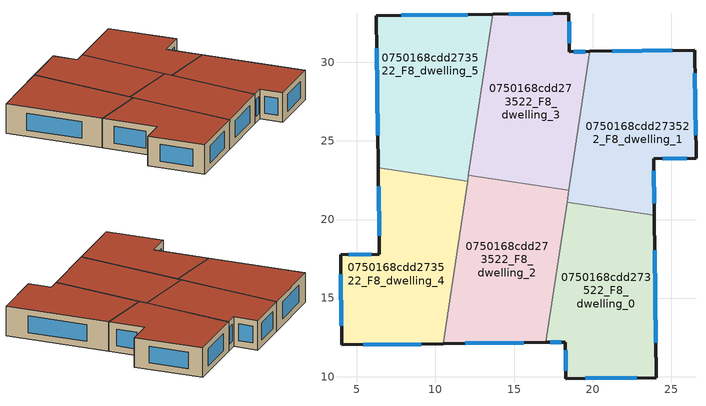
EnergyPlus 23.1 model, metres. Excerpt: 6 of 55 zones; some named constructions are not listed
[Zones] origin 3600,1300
0750168cdd273522_F8_dwelling_0
 floor to 0750168cdd273522_F7_dwelling_0 (EU_floor_Construction): 23.92,20.27 24.05,9.94 18.3,9.87 18.27,12.19 17.03,12.17 18.37,21.1 z24
 wall outside (EU_wall_Construction): 17.03,12.17 18.27,12.19 18.3,9.87 24.05,9.94 23.92,20.27 z24:27
 wall to 0750168cdd273522_F8_dwelling_1 (EU_wall_Construction): 23.92,20.27 18.37,21.1 z24:27
 wall to 0750168cdd273522_F8_dwelling_2 (EU_wall_Construction): 18.37,21.1 17.03,12.17 z24:27
 window (EU_Window_Construction): 17.3,12.18 18.01,12.19 / 24.03,12.15 23.95,18.06 / 19.54,9.89 22.82,9.93 / 18.28,11.69 18.3,10.37 z24.64:26.36
 roof outside (EU_roof_Construction): 24.05,9.94 23.92,20.27 18.37,21.1 17.03,12.17 18.27,12.19 18.3,9.87 z27
0750168cdd273522_F8_dwelling_1
 floor to 0750168cdd273522_F7_dwelling_1 (EU_floor_Construction): 26.49,30.78 26.58,23.91 23.88,23.86 23.92,20.27 18.37,21.1 19.81,30.7 z24
 wall outside (EU_wall_Construction): 23.92,20.27 23.88,23.86 26.58,23.91 26.49,30.78 19.81,30.7 z24:27
 wall to 0750168cdd273522_F8_dwelling_3 (EU_wall_Construction): 19.81,30.7 18.49,21.86 z24:27
 wall to 0750168cdd273522_F8_dwelling_2 (EU_wall_Construction): 18.49,21.86 18.37,21.1 z24:27
 window (EU_Window_Construction): 25.06,30.76 21.24,30.71 / 26.56,25.38 26.51,29.3 / 24.46,23.87 26,23.9 / 23.92,21.04 23.89,23.09 z24.64:26.36
 roof outside (EU_roof_Construction): 23.92,20.27 23.88,23.86 26.58,23.91 26.49,30.78 19.81,30.7 18.37,21.1 z27
0750168cdd273522_F8_dwelling_2
 floor to 0750168cdd273522_F7_dwelling_2 (EU_floor_Construction): 18.49,21.86 17.03,12.17 10.49,12.09 12.1,22.82 z24
 wall outside (EU_wall_Construction): 10.49,12.09 17.03,12.17 z24:27
 wall to 0750168cdd273522_F8_dwelling_3 (EU_wall_Construction): 18.49,21.86 12.1,22.82 z24:27
 wall to 0750168cdd273522_F8_dwelling_4 (EU_wall_Construction): 12.04,22.43 10.49,12.09 z24:27
 wall to 0750168cdd273522_F8_dwelling_5 (EU_wall_Construction): 12.1,22.82 12.04,22.43 z24:27
 window (EU_Window_Construction): 11.89,12.11 15.63,12.16 z24.64:26.36
 roof outside (EU_roof_Construction): 17.03,12.17 18.49,21.86 12.1,22.82 10.49,12.09 z27
0750168cdd273522_F8_dwelling_3
 floor to 0750168cdd273522_F7_dwelling_3 (EU_floor_Construction): 18.49,33.12 18.52,30.68 19.81,30.7 18.49,21.86 12.1,22.82 13.64,33.06 z24
 wall outside (EU_wall_Construction): 19.81,30.7 18.52,30.68 18.49,33.12 13.64,33.06 z24:27
 wall to 0750168cdd273522_F8_dwelling_5 (EU_wall_Construction): 13.64,33.06 12.1,22.82 z24:27
 window (EU_Window_Construction): 17.45,33.11 14.68,33.08 / 18.52,31.2 18.5,32.6 / 19.54,30.69 18.8,30.68 z24.64:26.36
 roof outside (EU_roof_Construction): 18.49,21.86 19.81,30.7 18.52,30.68 18.49,33.12 13.64,33.06 12.1,22.82 z27
0750168cdd273522_F8_dwelling_4
 floor to 0750168cdd273522_F7_dwelling_4 (EU_floor_Construction): 12.04,22.43 10.49,12.09 4.02,12.01 3.95,17.75 6.43,17.79 6.36,23.29 z24
 wall outside (EU_wall_Construction): 6.36,23.29 6.43,17.79 3.95,17.75 4.02,12.01 10.49,12.09 z24:27
 wall to 0750168cdd273522_F8_dwelling_5 (EU_wall_Construction): 12.04,22.43 6.36,23.29 z24:27
 window (EU_Window_Construction): 5.41,12.03 9.1,12.08 / 3.97,16.52 4.01,13.24 / 5.9,17.78 4.48,17.76 / 6.38,22.11 6.42,18.96 z24.64:26.36
 roof outside (EU_roof_Construction): 10.49,12.09 12.04,22.43 6.36,23.29 6.43,17.79 3.95,17.75 4.02,12.01 z27
0750168cdd273522_F8_dwelling_5
 floor to 0750168cdd273522_F7_dwelling_5 (EU_floor_Construction): 13.64,33.06 12.04,22.43 6.36,23.29 6.24,32.97 z24
 wall outside (EU_wall_Construction): 13.64,33.06 6.24,32.97 6.36,23.29 z24:27
 window (EU_Window_Construction): 6.27,30.9 6.34,25.36 / 12.05,33.04 7.82,32.99 z24.64:26.36
 roof outside (EU_roof_Construction): 12.04,22.43 13.64,33.06 6.24,32.97 6.36,23.29 z27
[SCHEDULE:FILE] Column Number=1; Rows to Skip at Top=0; Number of Hours of Data=8760; Column Separator=Comma; Interpolate to Timestep=No; Minutes per Item=60; Adjust Schedule for Daylight Savings=Yes
Name | File
EU_Step8_GainSchedule_0750168cdd273522_F1_dwelling_1_f000 | ../../schedules/0750168cdd273522/0750168cdd273522_F1_dwelling_1_f000_gain.csv
EU_Step8_GainSchedule_0750168cdd273522_F1_dwelling_2_f000 | ../../schedules/0750168cdd273522/0750168cdd273522_F1_dwelling_2_f000_gain.csv
EU_Step8_GainSchedule_0750168cdd273522_F1_dwelling_3_f000 | ../../schedules/0750168cdd273522/0750168cdd273522_F1_dwelling_3_f000_gain.csv
EU_Step8_GainSchedule_0750168cdd273522_F1_dwelling_4_f000 | ../../schedules/0750168cdd273522/0750168cdd273522_F1_dwelling_4_f000_gain.csv
EU_Step8_GainSchedule_0750168cdd273522_F1_dwelling_5_f000 | ../../schedules/0750168cdd273522/0750168cdd273522_F1_dwelling_5_f000_gain.csv
EU_Step8_GainSchedule_0750168cdd273522_F2_dwelling_0_f000 | ../../schedules/0750168cdd273522/0750168cdd273522_F2_dwelling_0_f000_gain.csv
EU_Step8_GainSchedule_0750168cdd273522_F2_dwelling_1_f000 | ../../schedules/0750168cdd273522/0750168cdd273522_F2_dwelling_1_f000_gain.csv
EU_Step8_GainSchedule_0750168cdd273522_F2_dwelling_2_f000 | ../../schedules/0750168cdd273522/0750168cdd273522_F2_dwelling_2_f000_gain.csv
EU_Step8_GainSchedule_0750168cdd273522_F2_dwelling_3_f000 | ../../schedules/0750168cdd273522/0750168cdd273522_F2_dwelling_3_f000_gain.csv
EU_Step8_GainSchedule_0750168cdd273522_F2_dwelling_4_f000 | ../../schedules/0750168cdd273522/0750168cdd273522_F2_dwelling_4_f000_gain.csv
EU_Step8_GainSchedule_0750168cdd273522_F2_dwelling_5_f000 | ../../schedules/0750168cdd273522/0750168cdd273522_F2_dwelling_5_f000_gain.csv
EU_Step8_GainSchedule_0750168cdd273522_F3_dwelling_0_f000 | ../../schedules/0750168cdd273522/0750168cdd273522_F3_dwelling_0_f000_gain.csv
EU_Step8_GainSchedule_0750168cdd273522_F3_dwelling_1_f000 | ../../schedules/0750168cdd273522/0750168cdd273522_F3_dwelling_1_f000_gain.csv
EU_Step8_GainSchedule_0750168cdd273522_F3_dwelling_2_f000 | ../../schedules/0750168cdd273522/0750168cdd273522_F3_dwelling_2_f000_gain.csv
EU_Step8_GainSchedule_0750168cdd273522_F3_dwelling_3_f000 | ../../schedules/0750168cdd273522/0750168cdd273522_F3_dwelling_3_f000_gain.csv
EU_Step8_GainSchedule_0750168cdd273522_F3_dwelling_4_f000 | ../../schedules/0750168cdd273522/0750168cdd273522_F3_dwelling_4_f000_gain.csv
EU_Step8_GainSchedule_0750168cdd273522_F3_dwelling_5_f000 | ../../schedules/0750168cdd273522/0750168cdd273522_F3_dwelling_5_f000_gain.csv
EU_Step8_GainSchedule_0750168cdd273522_F4_dwelling_0_f000 | ../../schedules/0750168cdd273522/0750168cdd273522_F4_dwelling_0_f000_gain.csv
EU_Step8_GainSchedule_0750168cdd273522_F4_dwelling_1_f000 | ../../schedules/0750168cdd273522/0750168cdd273522_F4_dwelling_1_f000_gain.csv
EU_Step8_GainSchedule_0750168cdd273522_F4_dwelling_2_f000 | ../../schedules/0750168cdd273522/0750168cdd273522_F4_dwelling_2_f000_gain.csv
EU_Step8_GainSchedule_0750168cdd273522_F4_dwelling_3_f000 | ../../schedules/0750168cdd273522/0750168cdd273522_F4_dwelling_3_f000_gain.csv
EU_Step8_GainSchedule_0750168cdd273522_F4_dwelling_4_f000 | ../../schedules/0750168cdd273522/0750168cdd273522_F4_dwelling_4_f000_gain.csv
EU_Step8_GainSchedule_0750168cdd273522_F4_dwelling_5_f000 | ../../schedules/0750168cdd273522/0750168cdd273522_F4_dwelling_5_f000_gain.csv
EU_Step8_GainSchedule_0750168cdd273522_F5_dwelling_0_f000 | ../../schedules/0750168cdd273522/0750168cdd273522_F5_dwelling_0_f000_gain.csv
EU_Step8_GainSchedule_0750168cdd273522_F5_dwelling_1_f000 | ../../schedules/0750168cdd273522/0750168cdd273522_F5_dwelling_1_f000_gain.csv
EU_Step8_GainSchedule_0750168cdd273522_F5_dwelling_2_f000 | ../../schedules/0750168cdd273522/0750168cdd273522_F5_dwelling_2_f000_gain.csv
EU_Step8_GainSchedule_0750168cdd273522_F5_dwelling_3_f000 | ../../schedules/0750168cdd273522/0750168cdd273522_F5_dwelling_3_f000_gain.csv
EU_Step8_GainSchedule_0750168cdd273522_F5_dwelling_4_f000 | ../../schedules/0750168cdd273522/0750168cdd273522_F5_dwelling_4_f000_gain.csv
EU_Step8_GainSchedule_0750168cdd273522_F5_dwelling_5_f000 | ../../schedules/0750168cdd273522/0750168cdd273522_F5_dwelling_5_f000_gain.csv
